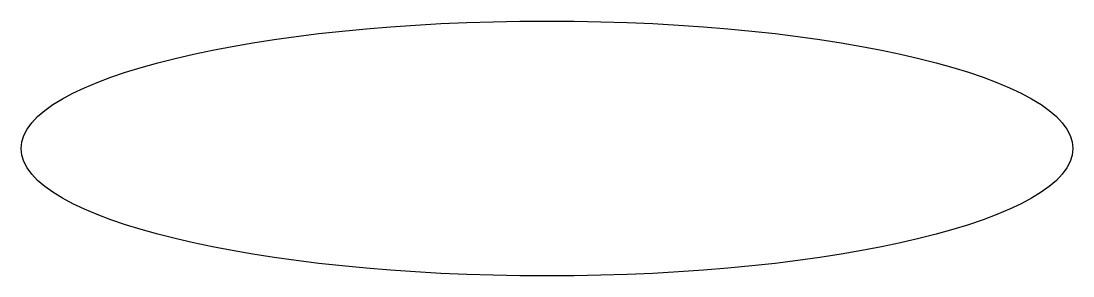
# Model space of a CAD drawing. Header units: millimetres. Extents: x 122.1 to 204.6, y 62.6 to 82.6.
import ezdxf

# ---------------------------------------------------------------- set-up
doc = ezdxf.new("R2010")
doc.units = ezdxf.units.MM
doc.header["$MEASUREMENT"] = 0

msp = doc.modelspace()

# ---------------------------------------------------------------- linework, layer by layer
msp.add_ellipse((163.365, 72.579), major_axis=(41.231, 0), ratio=0.242536)

doc.saveas('drawing.dxf')
